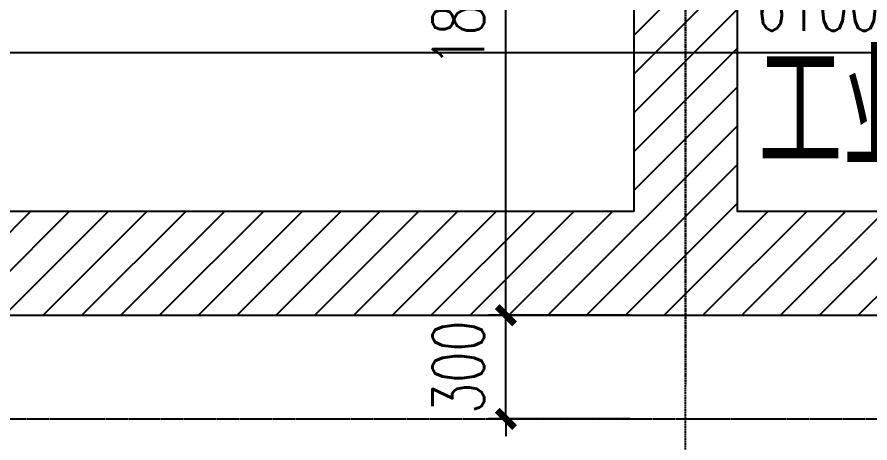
# Model space of a CAD drawing. Extents: x -1899985 to 1774885, y 556286 to 2175695.
# Drawn here: x -1131578 to -1129112, y 580838 to 582070 of the extents above; entities that cross this region are included whole.
import ezdxf

# ---------------------------------------------------------------- set-up
doc = ezdxf.new("R2010")
doc.units = 0
doc.header["$LTSCALE"] = 10
doc.header["$MEASUREMENT"] = 0
for name, pattern in [('20剖面图$0$__DASH', [0.35, 0.25, -0.1]), ('20剖面图$0$DASH', [0.35, 0.25, -0.1]), ('20剖面图$0$DOTE', [2.42, 2, -0.2, 0.02, -0.2])]:
    doc.linetypes.add(name, pattern=pattern)
doc.layers.get('Defpoints').update_dxf_attribs({"color": 210})
for name, color, linetype in [('20剖面图$0$A-AXIS-DOTE', 14, '20剖面图$0$DOTE'), ('20剖面图$0$A-LIN-V', 9, 'Continuous'), ('20剖面图$0$A-SFCE', 30, 'Continuous'), ('20剖面图$0$建-尺寸', 3, 'Continuous'), ('20剖面图$0$建-文字', 7, 'Continuous'), ('A-LIN-V', 9, 'Continuous')]:
    doc.layers.add(name, color=color, linetype=linetype)
doc.styles.add('20剖面图$0$A-DIM_T3', font='SIMPLEX', dxfattribs={"width": 0.705882, "bigfont": 'GBCBIG'})
doc.styles.add('20剖面图$0$A-STANDARD', font='SIMPLEX', dxfattribs={"bigfont": 'GBCBIG'})
doc.dimstyles.new('20剖面图$0$A-DIM&&50', dxfattribs={"dimtxt": 148.75, "dimasz": 50, "dimexe": 50, "dimexo": 50, "dimgap": 63.125, "dimtad": 1, "dimdec": 0, "dimzin": 0, "dimdsep": 46, "dimtxsty": '20剖面图$0$A-DIM_T3', "dimblk": '20剖面图$0$_ArchTick', "dimcen": 0.09, "dimclrt": 7, "dimazin": 2, "dimtfac": 1, "dimtdec": 0, "dimtix": 1, "dimtmove": 2, "dimatfit": 3, "dimfxl": 1, "dimtolj": 1, "dimtzin": 0, "dimarcsym": 0})

# ---------------------------------------------------------------- blocks, each defined once
blk = doc.blocks.new('20剖面图$0$_ArchTick')
at = {"color": 0, "linetype": 'ByBlock', "const_width": 0.4}
blk.add_lwpolyline([(-0.5, -0.5), (0.5, 0.5)], dxfattribs=at)
blk = doc.blocks.new('*D549')
at = {"layer": '20剖面图$0$建-尺寸', "color": 0, "lineweight": -2, "transparency": 16777216}
for p, q in [((-160, 2100), (-569.6, 2100)), ((-519.6, 300), (-519.6, 2100)), ((-160, 300), (-569.6, 300))]:
    blk.add_line(p, q, dxfattribs=at)
at = {"layer": 'Defpoints', "color": 0, "transparency": 16777216}
for p in [(-519.6, 2100), (-110, 2100), (-110, 300)]:
    blk.add_point(p, dxfattribs=at)
at = {"layer": '20剖面图$0$建-尺寸', "color": 0, "lineweight": -2, "transparency": 16777216, "xscale": 50, "yscale": 50, "zscale": 50}
for p, rotation in [((-519.6, 2100), 90), ((-519.6, 300), 270)]:
    blk.add_blockref('20剖面图$0$_ArchTick', p, dxfattribs=dict(at, rotation=rotation))
at = {"layer": '20剖面图$0$建-尺寸', "color": 7, "transparency": 16777216, "insert": (-657.1, 1200), "char_height": 148.75, "attachment_point": 5, "rotation": 90, "style": '20剖面图$0$A-DIM_T3'}
blk.add_mtext('\\A1;1800', dxfattribs=at)
blk = doc.blocks.new('*D550')
at = {"layer": '20剖面图$0$建-尺寸', "color": 0, "lineweight": -2, "transparency": 16777216}
for p, q in [((-519.6, 300), (-519.6, 350)), ((-160, 300), (-569.6, 300)), ((-519.6, 0), (-519.6, 300)), ((-160, 0), (-569.6, 0)), ((-519.6, 0), (-519.6, -50))]:
    blk.add_line(p, q, dxfattribs=at)
at = {"layer": 'Defpoints', "color": 0, "transparency": 16777216}
for p in [(-519.6, 300), (-110, 300), (-110, 0)]:
    blk.add_point(p, dxfattribs=at)
at = {"layer": '20剖面图$0$建-尺寸', "color": 0, "lineweight": -2, "transparency": 16777216, "xscale": 50, "yscale": 50, "zscale": 50}
for p, rotation in [((-519.6, 300), 270), ((-519.6, 0), 90)]:
    blk.add_blockref('20剖面图$0$_ArchTick', p, dxfattribs=dict(at, rotation=rotation))
at = {"layer": '20剖面图$0$建-尺寸', "color": 7, "transparency": 16777216, "insert": (-657.1, 150), "char_height": 148.75, "attachment_point": 5, "rotation": 90, "style": '20剖面图$0$A-DIM_T3'}
blk.add_mtext('\\A1;300', dxfattribs=at)
blk = doc.blocks.new('*D551')
at = {"layer": '20剖面图$0$建-尺寸', "color": 0, "lineweight": -2, "transparency": 16777216}
for p, q in [((-3050, 650), (-3050, 1110.2)), ((3050, 650), (3050, 1110.2)), ((-3050, 1060.2), (3050, 1060.2))]:
    blk.add_line(p, q, dxfattribs=at)
at = {"layer": 'Defpoints', "color": 0, "transparency": 16777216}
for p in [(3050, 1060.2), (-3050, 600), (3050, 600)]:
    blk.add_point(p, dxfattribs=at)
at = {"layer": '20剖面图$0$建-尺寸', "color": 0, "lineweight": -2, "transparency": 16777216, "xscale": 50, "yscale": 50, "zscale": 50, "rotation": 180}
blk.add_blockref('20剖面图$0$_ArchTick', (-3050, 1060.2), dxfattribs=at)
at = {"layer": '20剖面图$0$建-尺寸', "color": 0, "lineweight": -2, "transparency": 16777216, "xscale": 50, "yscale": 50, "zscale": 50}
blk.add_blockref('20剖面图$0$_ArchTick', (3050, 1060.2), dxfattribs=at)
at = {"layer": '20剖面图$0$建-尺寸', "color": 7, "transparency": 16777216, "insert": (382.4, 1197.7), "char_height": 148.75, "attachment_point": 5, "style": '20剖面图$0$A-DIM_T3'}
blk.add_mtext('\\A1;6100', dxfattribs=at)
blk = doc.blocks.new('20剖面图$0$G$C2C10B007')
at = {"layer": '20剖面图$0$A-LIN-V'}
h = blk.add_hatch(dxfattribs=at)
h.set_pattern_fill('ANSI31', color=252, scale=50)
h.set_pattern_definition([(45, (0, 400), (-56.1266, 56.1266), [])])
h.paths.add_polyline_path([(-150, 600), (-3050, 600), (-3050, 300), (3050, 300), (3050, 600), (150, 600), (150, 2100), (-150, 2100)])
at = {"layer": '20剖面图$0$A-AXIS-DOTE', "linetype": '20剖面图$0$__DASH', "ltscale": 2}
blk.add_lwpolyline([(0, 2100), (0, 100)], dxfattribs=at)
at = {"layer": '20剖面图$0$A-LIN-V'}
blk.add_lwpolyline([(-150, 600), (-3050, 600), (-3050, 300), (3050, 300), (3050, 600), (150, 600), (150, 2100), (-150, 2100), (-150, 600)], dxfattribs=at)
at = {"layer": '20剖面图$0$A-SFCE', "linetype": '20剖面图$0$DASH'}
blk.add_line((-3050, 0), (3050, 0), dxfattribs=at)
at = {"layer": '20剖面图$0$建-文字', "style": '20剖面图$0$A-STANDARD'}
blk.add_text('工业风扇', height=337.59, dxfattribs=at).set_placement((210.4, 722.5))
at = {"layer": '20剖面图$0$建-尺寸'}
for p1, p2, picture, middle in [((-110, 300), (-110, 2100), '*D549', (-657.1, 1200)), ((-110, 0), (-110, 300), '*D550', (-657.1, 150))]:
    dim = blk.add_aligned_dim(p1=p1, p2=p2, distance=409.6, dimstyle='20剖面图$0$A-DIM&&50', dxfattribs=at)
    dim.commit()
    dim.dimension.update_dxf_attribs({"geometry": picture, "text_midpoint": middle})
dim = blk.add_linear_dim(base=(3050, 1060.2), p1=(-3050, 600), p2=(3050, 600), angle=0, dimstyle='20剖面图$0$A-DIM&&50', dxfattribs=at)
dim.commit()
dim.dimension.update_dxf_attribs({"geometry": '*D551', "text_midpoint": (382.4, 1197.7), "dimtype": 161})
blk = doc.blocks.new('20剖面图$0$55555')
at = {"layer": '20剖面图$0$A-AXIS-DOTE', "linetype": '20剖面图$0$__DASH', "ltscale": 2}
blk.add_line((8250, -3360.7), (8250, 6078.5), dxfattribs=at)
at = {"layer": '20剖面图$0$A-LIN-V'}
blk.add_blockref('20剖面图$0$G$C2C10B007', (8250, -1550), dxfattribs=at)
blk = doc.blocks.new('20剖面图')
at = {"layer": '20剖面图$0$A-LIN-V'}
blk.add_blockref('20剖面图$0$55555', (-1137895, 582457.5), dxfattribs=at)

msp = doc.modelspace()

# ---------------------------------------------------------------- block references
at = {"layer": 'A-LIN-V'}
msp.add_blockref('20剖面图', (0, 0), dxfattribs=at)

doc.saveas('drawing.dxf')
